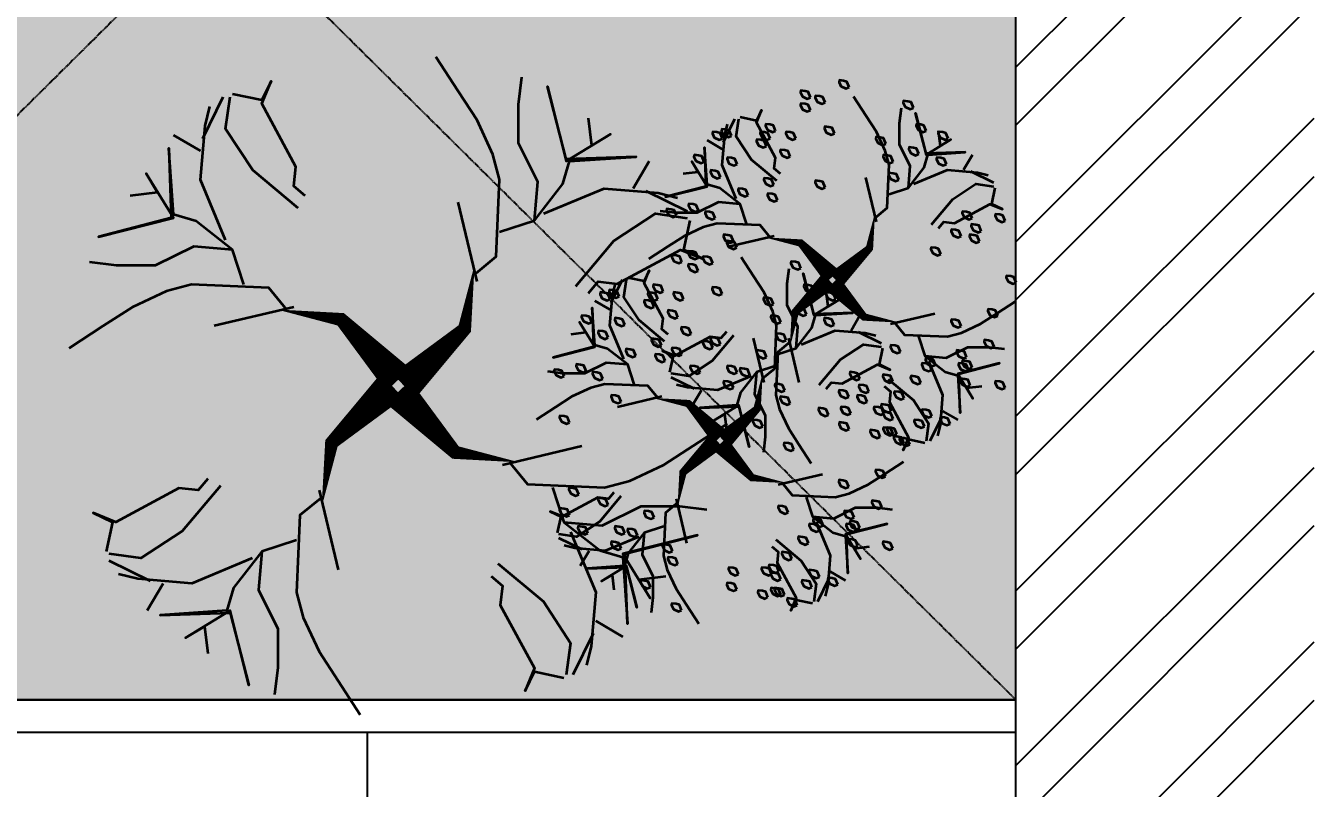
# Model space of a CAD drawing. Header units: millimetres. Extents: x -176651 to 424033, y -469666 to 486614.
# Drawn here: x 169744 to 170738, y 95462 to 96050 of the extents above; entities that cross this region are included whole.
import ezdxf
from ezdxf import colors
from ezdxf.entities.mleader import LeaderData, LeaderLine
from ezdxf.math import Vec2, Vec3

# ---------------------------------------------------------------- set-up
doc = ezdxf.new("R2010")
doc.units = ezdxf.units.MM
doc.linetypes.add('1625_East Villa$0$DASHED', pattern=[0.75, 0.5, -0.25])
for name, color, linetype in [('1625_East Villa$0$ad-Elevation 10', 8, 'Continuous'), ('1625_East Villa$0$ad-Furniture', 8, 'Continuous'), ('1625_East Villa$0$ad-Glass Sectionline', 8, 'Continuous'), ('1625_East Villa$0$ad-Toilet fixtures', 8, 'Continuous'), ('1625_East Villa$0$ad-Wall', 8, 'Continuous'), ('1625_East Villa$0$ad-Wall hatch', 8, 'Continuous'), ('Site Levels$0$ad-Lvl-Entance road', 4, 'Continuous')]:
    doc.layers.add(name, color=color, linetype=linetype)
doc.layers.add('1625_East Villa$0$ad-Landscape', color=8, linetype='Continuous', lineweight=35)
doc.styles.add('Site Levels$0$Standard', font='arial.ttf')

# ---------------------------------------------------------------- blocks, each defined once
blk = doc.blocks.new('1625_East Villa$0$A$C06C421F0')
at = {"layer": '1625_East Villa$0$ad-Landscape'}
for points in [[(359.912467965929, 366.4628321147247, 35.979779958375, 14.39191198335, 0), (421.2206557633035, 431.5432030852171, 14.39191198335, 0.7195955991675, 0), (487.3689636505005, 441.9379845600706, 0, 0, 0), (448.0026535911893, 441.9379845600706, 0, 0, 0), (472.5259287106601, 524.1923423154003, 0, 0, 0), (467.6858086208376, 541.3663290989134, 0, 0, 0), (379.5956229955773, 599.6674947607462, 0, 0, 0), (404.1188981150626, 579.3298788321335, 0, 0, 0), (359.912467965929, 575.7143026672638, 0, 0, 0), (404.1188981150626, 579.3298788321335, 0, 0, 0), (467.6858086208376, 541.3663290989134, 0, 0, 0), (433.4822933243559, 648.0258259688344, 0, 0, 0), (482.528843563312, 692.3166339909294, 0, 0, 0), (430.9008959429484, 648.0258259688344, 0, 0, 0), (418.63925838453, 692.3166339909294, 0, 0, 0), (426.060775853126, 713.1061969393268, 0, 0, 0), (413.7991382947075, 692.3166339909294, 0, 0, 0), (372.1741055269813, 716.2698260844263, 0, 0, 0), (413.7991382947075, 692.3166339909294, 0, 0, 0), (323.1275552880252, 719.885402249296, 0, 0, 0)], [(353.42244029016, 359.9126115010076, 35.979779958375, 14.39191198335, 0), (288.3420693170192, 421.2207992997064, 14.39191198335, 0.7195955991675, 0), (277.9472878434899, 487.3691071869034, 0, 0, 0), (277.9472878434899, 448.0027971275922, 0, 0, 0), (195.692930086836, 472.5260722457533, 0, 0, 0), (178.5189433033229, 467.6859521572551, 0, 0, 0), (120.2177776428143, 379.5957665306705, 0, 0, 0), (140.5553935701028, 404.1190416501413, 0, 0, 0), (144.1709697362967, 359.9126115010076, 0, 0, 0), (140.5553935701028, 404.1190416501413, 0, 0, 0), (178.5189433033229, 467.6859521572551, 0, 0, 0), (71.85944643605035, 433.4824368594491, 0, 0, 0), (27.56863841263112, 482.528987097081, 0, 0, 0), (71.85944643605035, 430.9010394780271, 0, 0, 0), (27.56863841263112, 418.6394019182844, 0, 0, 0), (6.779075462909532, 426.0609193882046, 0, 0, 0), (27.56863841263112, 413.7992818297862, 0, 0, 0), (3.615446319134207, 372.1742490607503, 0, 0, 0), (27.56863841263112, 413.7992818297862, 0, 0, 0), (-0.0001298470597248524, 323.1276988231184, 0, 0, 0)], [(366.4626885783218, 359.9728044376316, 35.979779958375, 14.39191198335, 0), (431.5430595514481, 298.6646166389473, 14.39191198335, 0.7195955991675, 0), (441.9378410249919, 232.5163087517503, 0, 0, 0), (441.9378410249919, 271.882618811047, 0, 0, 0), (524.1921987816313, 247.3593436929004, 0, 0, 0), (541.3661855651444, 252.1994637813987, 0, 0, 0), (599.6673512256675, 340.2896494079832, 0, 0, 0), (579.3297352983791, 315.7663742884979, 0, 0, 0), (575.7141591321706, 359.9728044376316, 0, 0, 0), (579.3297352983791, 315.7663742884979, 0, 0, 0), (541.3661855651444, 252.1994637813987, 0, 0, 0), (648.0256824324315, 286.4029790792047, 0, 0, 0), (692.3164904558507, 237.3564288415728, 0, 0, 0), (648.0256824324315, 288.9843764606121, 0, 0, 0), (692.3164904558507, 301.2460140203548, 0, 0, 0), (713.1060534055578, 293.8244965504346, 0, 0, 0), (692.3164904558507, 306.086134108853, 0, 0, 0), (716.2696825493331, 347.7111668778889, 0, 0, 0), (692.3164904558507, 306.086134108853, 0, 0, 0), (719.8852587155416, 396.7577171155353, 0, 0, 0)], [(359.9726609025529, 353.4225838239145, 35.979779958375, 14.39191198335, 0), (298.6644731051783, 288.3422128534366, 14.39191198335, 0.7195955991675, 0), (232.5161652179813, 277.9474313785686, 0, 0, 0), (271.8824752772925, 277.9474313785686, 0, 0, 0), (247.3592001578072, 195.6930736232389, 0, 0, 0), (252.1993202476297, 178.5190868397258, 0, 0, 0), (340.28950587289, 120.217921177893, 0, 0, 0), (315.7662307534192, 140.5555371065057, 0, 0, 0), (359.9726609025529, 144.1711132713899, 0, 0, 0), (315.7662307534192, 140.5555371065057, 0, 0, 0), (252.1993202476297, 178.5190868397258, 0, 0, 0), (286.4028355441114, 71.8595899698048, 0, 0, 0), (237.3562853051553, 27.56878194770979, 0, 0, 0), (288.9842329255334, 71.8595899698048, 0, 0, 0), (301.2458704839519, 27.56878194770979, 0, 0, 0), (293.8243530153559, 6.779218999326986, 0, 0, 0), (306.0859905737743, 27.56878194770979, 0, 0, 0), (347.711023341486, 3.615589854227437, 0, 0, 0), (306.0859905737743, 27.56878194770979, 0, 0, 0), (396.7575735804421, 1.368934317724779e-05, 0, 0, 0)]]:
    blk.add_lwpolyline(points, format="xyseb", dxfattribs=at)
for points in [[(277.9472878434899, 479.9475897169832), (253.994095749993, 499.6307447466461), (250.3785195837991, 582.880810282084), (257.609671913553, 609.9854827829768), (274.7836586997146, 646.770395460866), (295.121274627003, 678.3925133785742), (319.0744667204854, 715.177426056478)], [(212.8669168729975, 538.6743801329503), (182.1345194695314, 578.0406901935712), (174.9033671397628, 602.5639653117323), (103.0437908593012, 607.4040854015548), (178.5189433033229, 604.8226880201473), (198.8565592332598, 683.2326334670724), (178.5189433033229, 602.5639653117323), (130.6125591163436, 631.9273605210401), (150.9501750462805, 619.6657229612974), (154.5657512098405, 649.029118169281)], [(250.3785195837991, 526.4127425732077), (212.8669168729975, 538.6743801329503), (209.2513407067891, 580.2994129019862), (230.0409036565106, 622.2471203427194), (230.0409036565106, 663.8721531104311), (226.4253274903022, 693.2355483184147)], [(460.2642911522416, 565.3195211924103), (472.5259287106601, 575.7143026672638), (470.2672060022596, 596.5038656169709), (507.0521186827973, 664.7478657325628), (497.0492038301454, 689.1530048458444), (507.0521186827973, 668.363441897447), (538.6742365978571, 675.1426472060921)], [(467.6858086208376, 551.7611105737669), (516.7323588597937, 592.8882894521012), (546.0957540691015, 637.6310444939809), (541.2556339792791, 671.9790180623313)], [(570.6190291885723, 627.2362630191274), (548.677151450509, 671.9790180623313)], [(546.0957540691015, 517.4131370054165), (573.2004265699943, 582.4935079772331), (568.3603064801719, 640.7946736390659), (563.1975117173424, 661.5842365874632)], [(573.2004265699943, 613.677852400484), (602.5638217766536, 630.8518391853213)], [(538.6742365978571, 507.0183555318872), (578.0405466571683, 537.7507529340292), (602.5638217766536, 544.9819052651073), (607.4039418664761, 616.8414815455835), (604.8225444850541, 541.3663290989134), (683.232489933318, 521.028713171625), (602.5638217766536, 541.3663290989134), (631.9272169859469, 589.2727132872169), (619.6655794248945, 568.9350973586043), (649.0289746341878, 565.3195211924103)], [(106.2074200030765, 573.2005701037488), (89.03343321956345, 602.5639653117323)], [(92.64900938312348, 570.6191727223413), (47.90625434255344, 548.677294984278)], [(202.4721353968198, 546.0958976041802), (137.3917644263274, 573.2005701037488), (79.09059876580432, 568.3604500139263), (58.30103581609728, 563.1976552524211)], [(274.7836586997146, 472.5260722457533), (295.121274627003, 558.3575351639229)], [(168.1241618297936, 467.6859521572551), (126.9969829527836, 516.732502394887), (82.25422790957964, 546.0958976041802), (47.90625434255344, 541.2557775143578)], [(154.5657512098405, 460.2644346860106), (144.1709697362967, 472.5260722457533), (123.3814067865897, 470.2673495373383), (55.13740667232196, 507.0522622165518), (30.73226755640644, 497.0493473652241), (51.52183050611347, 507.0522622165518), (44.74262519614422, 538.6743801329503)], [(526.4125990394386, 469.5067528184518), (538.6742365978571, 507.0183555318872), (580.2992693655833, 510.6339316967715), (622.246976806302, 489.8443687470499), (663.8720095740282, 489.8443687470499), (693.2354047833214, 493.4599449119341)], [(479.9474461819045, 441.9379845600706), (499.6306012115529, 465.8911766535675), (582.8806667469908, 469.5067528184518), (609.9853392478835, 462.2756004886833), (646.7702519257873, 445.1016137051702), (678.3923698434955, 424.7639977765575), (715.1772825213848, 400.8108056830752)], [(472.5259287106601, 445.1016137051702), (558.35739162752, 424.7639977765575)], [(239.9376826865773, 277.9474313785686), (220.2545276569144, 253.9942392850862), (137.0044621214765, 250.378663120202), (109.8997896205838, 257.6098154499559), (73.11487694269454, 274.783802233469), (41.4927590249863, 295.1214181620817), (4.707846347082523, 319.0746102555786)], [(247.3592001578072, 274.783802233469), (161.5277372409619, 295.1214181620817)], [(193.4725298290286, 250.378663120202), (181.2108922706102, 212.867060406752), (139.5858595028985, 209.2514842418823), (97.63815206216532, 230.0410471915893), (56.01311929445365, 230.0410471915893), (26.64972408514586, 226.4254710267196)], [(551.7609670386882, 252.1994637813987), (592.8881459156837, 203.1529135437668), (637.6309009588877, 173.789518334459), (671.9788745259139, 178.6296384242814)], [(565.3193776586413, 259.6209812526431), (575.7141591321706, 247.3593436929004), (596.5037220818922, 249.6180664013009), (664.7477221961599, 212.8331537220874), (689.1528613120754, 222.8360685734151), (668.3632983623538, 212.8331537220874), (675.1425036723376, 181.2110358057034)], [(441.9378410249919, 239.937826221656), (465.8910331184743, 220.2546711920077), (469.5066092846828, 137.0046056565698), (462.2754569549143, 109.899933155677), (445.1014701687673, 73.11502047777321), (424.7638542414788, 41.49290256006498), (400.8106621479819, 4.707989882175752)], [(445.1014701687673, 247.3593436929004), (424.7638542414788, 161.5278807747309)], [(181.2108922706102, 212.867060406752), (141.844582211299, 182.13466300461), (117.3213070918282, 174.9035106735319), (112.4811870020058, 103.0439343930702), (115.0625843834132, 178.5190868397258), (36.65263893516385, 198.8567027670288), (117.3213070918282, 178.5190868397258), (87.95791188252042, 130.6127026514368), (100.2195494435873, 150.9503185800349), (70.85615423427953, 154.5658947462434)], [(173.7893747993803, 202.4722789332227), (146.6847022984875, 137.3919079614061), (151.52482238831, 79.09074229957332), (156.6876171511394, 58.30117935117596)], [(469.5066092846828, 193.4726733654461), (507.0182119954843, 181.2110358057034), (510.6337881616782, 139.586003036653), (489.8442252119712, 97.63829559593432), (489.8442252119712, 56.0132628282081), (493.4598013781651, 26.64986762023909)], [(507.0182119954843, 181.2110358057034), (537.7506093989505, 141.844725745068), (544.9817617287044, 117.3214506269069), (616.8413380091806, 112.4813305370844), (541.3661855651444, 115.0627279185064), (521.0285696352221, 36.65278247156675), (541.3661855651444, 117.3214506269069), (589.2725697521237, 87.95805541761365), (568.9349538222014, 100.2196929773563), (565.3193776586413, 70.85629776937276)], [(252.1993202476297, 168.1243053648723), (203.1527700086735, 126.9971264865526), (173.7893747993803, 82.25437144467287), (178.6294948892028, 47.90639787632244)], [(517.412993471662, 173.789518334459), (582.4933644421544, 146.6848458348904), (640.794530102663, 151.5249659247129), (661.5840930523846, 156.6877606862181)], [(627.2361194853584, 149.2662432162979), (671.9788745259139, 171.2081209543758)], [(259.6208377162257, 154.5658947462434), (247.3592001578072, 144.1711132713899), (249.6179228662222, 123.3815503216683), (212.8330101856845, 55.13755020607641), (222.8359250383364, 30.73241109280934), (212.8330101856845, 51.5219740412067), (181.2108922706102, 44.74276873254712)], [(613.6777088654053, 146.6848458348904), (630.8516956489184, 117.3214506269069)], [(146.6847022984875, 106.2075635381552), (117.3213070918282, 89.0335767533179)], [(149.266099679895, 92.64915291952639), (171.2079774179583, 47.90639787632244)]]:
    blk.add_lwpolyline(points, dxfattribs=at)
blk = doc.blocks.new('1625_East Villa$0$A$C1DD67A25')
at = {"layer": '1625_East Villa$0$ad-Landscape'}
for points in [[(362.2463124555943, 368.8392107330219, 36.21308858738671, 14.48523543495469, 0), (423.9520493567252, 434.3415912931887, 14.48523543495469, 0.7242617717477342, 0), (490.5292918033228, 444.8037770765441, 0, 0, 0), (450.9077133722603, 444.8037770765441, 0, 0, 0), (475.5900081306027, 527.5915080610357, 0, 0, 0), (470.7185025877989, 544.8768584866702, 0, 0, 0), (382.0571016711328, 603.5560744045579, 0, 0, 0), (406.7393964321091, 583.0865804803252, 0, 0, 0), (362.2463124555943, 579.4475593379539, 0, 0, 0), (406.7393964321091, 583.0865804803252, 0, 0, 0), (470.7185025877989, 544.8768584866702, 0, 0, 0), (436.2931967359036, 652.2279821815537, 0, 0, 0), (485.6577862578706, 696.8059911737146, 0, 0, 0), (433.6950604449958, 652.2279821815537, 0, 0, 0), (421.3539130658173, 696.8059911737146, 0, 0, 0), (428.8235549021774, 717.7303627404108, 0, 0, 0), (416.4824075203651, 696.8059911737146, 0, 0, 0), (374.5874598347727, 720.9145062403186, 0, 0, 0), (416.4824075203651, 696.8059911737146, 0, 0, 0), (325.2228703154396, 724.5535273827045, 0, 0, 0)], [(355.714200599512, 362.2465156251783, 36.21308858738671, 14.48523543495469, 0), (290.2118200419791, 423.9522525263237, 14.48523543495469, 0.7242617717477342, 0), (279.7496342559898, 490.5294949715972, 0, 0, 0), (279.7496342559898, 450.9079165405201, 0, 0, 0), (196.9619032714982, 475.5902113015109, 0, 0, 0), (179.6765528471878, 470.7187057560586, 0, 0, 0), (120.9973369306099, 382.0573048407168, 0, 0, 0), (141.4668308535329, 406.739599601693, 0, 0, 0), (145.1058519959042, 362.2465156251783, 0, 0, 0), (141.4668308535329, 406.739599601693, 0, 0, 0), (179.6765528471878, 470.7187057560586, 0, 0, 0), (72.3254291536141, 436.2933999068118, 0, 0, 0), (27.74742016014352, 485.6579894274546, 0, 0, 0), (72.3254291536141, 433.695263615904, 0, 0, 0), (27.74742016014352, 421.3541162354159, 0, 0, 0), (6.823048593432759, 428.8237580704517, 0, 0, 0), (27.74742016014352, 416.4826106912878, 0, 0, 0), (3.638905094849179, 374.5876630056664, 0, 0, 0), (27.74742016014352, 416.4826106912878, 0, 0, 0), (-0.0001160475221695378, 325.2230734850236, 0, 0, 0)], [(368.8390075634379, 362.3070988782638, 36.21308858738671, 14.48523543495469, 0), (434.3413881236047, 300.6013619771184, 14.48523543495469, 0.7242617717477342, 0), (444.8035739069601, 234.0241195318449, 0, 0, 0), (444.8035739069601, 273.6456979629074, 0, 0, 0), (527.5913048914372, 248.9634032032409, 0, 0, 0), (544.8766553184105, 253.8349087473835, 0, 0, 0), (603.5558712349593, 342.4963096627253, 0, 0, 0), (583.086377309417, 317.8140149030587, 0, 0, 0), (579.4473561696796, 362.3070988782638, 0, 0, 0), (583.086377309417, 317.8140149030587, 0, 0, 0), (544.8766553184105, 253.8349087473835, 0, 0, 0), (652.2277790119697, 288.2602145979545, 0, 0, 0), (696.8057880028064, 238.8956250772972, 0, 0, 0), (652.2277790119697, 290.8583508875381, 0, 0, 0), (696.8057880028064, 303.1994982680262, 0, 0, 0), (717.7301595721365, 295.7298564329903, 0, 0, 0), (696.8057880028064, 308.0710038134785, 0, 0, 0), (720.9143030707346, 349.9659514977611, 0, 0, 0), (696.8057880028064, 308.0710038134785, 0, 0, 0), (724.5533242131205, 399.3305410184039, 0, 0, 0)], [(362.3068957099895, 355.7144037704202, 36.21308858738671, 14.48523543495469, 0), (300.601158808844, 290.2120232102534, 14.48523543495469, 0.7242617717477342, 0), (234.0239163622609, 279.749837426898, 0, 0, 0), (273.6454947933235, 279.749837426898, 0, 0, 0), (248.9632000323472, 196.9621064424064, 0, 0, 0), (253.8347055777995, 179.6767560167718, 0, 0, 0), (342.4961064944655, 120.9975400988842, 0, 0, 0), (317.8138117334747, 141.4670340231169, 0, 0, 0), (362.3068957099895, 145.1060551654882, 0, 0, 0), (317.8138117334747, 141.4670340231169, 0, 0, 0), (253.8347055777995, 179.6767560167718, 0, 0, 0), (288.2600114270317, 72.3256323218884, 0, 0, 0), (238.8954219077132, 27.7476233297275, 0, 0, 0), (290.8581477179396, 72.3256323218884, 0, 0, 0), (303.1992950997519, 27.7476233297275, 0, 0, 0), (295.7296532633918, 6.823251763031294, 0, 0, 0), (308.0708006425702, 27.7476233297275, 0, 0, 0), (349.9657483281771, 3.639108263108938, 0, 0, 0), (308.0708006425702, 27.7476233297275, 0, 0, 0), (399.3303378501441, 8.712073758943006e-05, 0, 0, 0)]]:
    blk.add_lwpolyline(points, format="xyseb", dxfattribs=at)
for points in [[(329.8371572393662, 738.3544585329291), (334.2272497472586, 748.9119768646851), (340.5224767385225, 750.6522271385838), (348.7228382157919, 751.5803606190384), (349.3854936895223, 747.9838433842015), (345.5752247201599, 740.0947088081521), (336.1323842306301, 735.686074779871)], [(404.965721482251, 718.2835720356161), (409.3558139901579, 728.8410903673575), (415.6510409840703, 730.5813406412562), (423.8514024613396, 731.5094741204011), (424.51405793507, 727.9129568868884), (420.7037889656931, 720.0238223095148), (411.2609484761633, 715.6151882812337)], [(204.5952728534903, 698.2126855382885), (208.9853653613827, 708.7702038687203), (215.2805923552805, 710.5104541439432), (223.4809538325499, 711.4385876230881), (224.1436093062948, 707.8420703895754), (220.3333403369325, 699.9529358121872), (210.8904998473881, 695.5443017839207)], [(376.3058722780988, 708.1901204440874), (380.6959647860058, 718.7476387758434), (386.9911917799036, 720.4878890497421), (395.1915532571729, 721.416022528887), (395.8542087309033, 717.8195052953743), (392.0439397588925, 709.9303707179861), (382.6010992720112, 705.5217366897195)], [(404.965721482251, 693.2239680840648), (409.3558139901579, 703.7814864158208), (415.6510409840703, 705.5217366897195), (423.8514024613396, 706.4498701701887), (424.51405793507, 702.853352936676), (420.7037889656931, 694.9642183592878), (411.2609484761633, 690.5555843310212)], [(179.4971968157188, 653.0821950894388), (183.8872893236112, 663.6397134198705), (190.182516317509, 665.3799636950935), (198.3828777947783, 666.3080971742384), (199.0455332685233, 662.7115799407256), (195.2352642991609, 654.8224453633375), (185.7924238096166, 650.4138113350709)], [(358.414174508318, 648.0934776365393), (362.8042670162104, 658.6509959669711), (369.0994940101082, 660.3912462408698), (377.2998554873775, 661.3193797213389), (377.9625109611225, 657.7228624878262), (374.1522419917601, 649.833727910438), (364.7094015022158, 645.4250938821715)], [(472.9707393923745, 653.0821950894388), (477.3608319002815, 663.6397134198705), (483.6560588941938, 665.3799636950935), (491.8564203714632, 666.3080971742384), (492.5190758451936, 662.7115799407256), (488.7088068758167, 654.8224453633375), (479.2659663862869, 650.4138113350709)], [(558.7846231370786, 643.1047601823157), (563.1747156449856, 653.6622785140717), (569.4699426388979, 655.4025287879704), (577.6703041161672, 656.3306622684395), (578.3329595898977, 652.7341450336025), (574.5226906205207, 644.8450104575386), (565.079850130991, 640.4363764292721)], [(136.5902549433667, 638.1160427294162), (140.9803474512591, 648.6735610611722), (147.275574445157, 650.4138113350709), (155.4759359224263, 651.3419448142158), (156.1385913961713, 647.7454275807031), (152.3283224268089, 639.8562930033149), (142.8854819372646, 635.4476589750484)], [(258.2703661602136, 628.022591137902), (262.6604586707399, 638.580109469658), (268.9556856620038, 640.3203597435568), (277.1560471392731, 641.2484932240259), (277.8187026130181, 637.6519759891889), (274.0084336436557, 629.762841413125), (264.5655931541114, 625.3542073835342)], [(433.6255706864176, 638.1160427294162), (438.01566319431, 648.6735610611722), (444.3108901882224, 650.4138113350709), (452.5112516654917, 651.3419448142158), (453.1739071392367, 647.7454275807031), (449.3636381698598, 639.8562930033149), (439.9207976803154, 635.4476589750484)], [(483.6560588941938, 638.1160427294162), (488.0461514020863, 648.6735610611722), (494.3413783933502, 650.4138113350709), (502.5417398732534, 651.3419448142158), (503.2043953443499, 647.7454275807031), (499.3941263749875, 639.8562930033149), (489.9512858854578, 635.4476589750484)], [(490.86243716217, 623.0338736850026), (495.2525296700624, 633.5913920167586), (501.5477566639747, 635.3316422906573), (509.748118141244, 636.2597757698022), (510.4107736123406, 632.6632585362895), (506.6005046429782, 624.7741239589013), (497.1576641534339, 620.3654899306348)], [(576.676320906874, 638.1160427294162), (581.0664134147664, 648.6735610611722), (587.3616404086788, 650.4138113350709), (595.5620018859481, 651.3419448142158), (596.2246573596931, 647.7454275807031), (592.4143883903162, 639.8562930033149), (582.9715479007718, 635.4476589750484)], [(193.8271214191191, 607.951704640589), (198.2172139270115, 618.5092229710208), (204.5124409182754, 620.2494732462292), (212.7128023981786, 621.1776067253886), (213.3754578692751, 617.5810894918759), (209.5651888999128, 609.6919549144877), (200.122348410383, 605.2833208862212)], [(243.9404415594472, 592.9855522805665), (248.3305340673396, 603.5430706123225), (254.625761061252, 605.2833208862212), (262.8261225385213, 606.2114543666903), (263.4887780096178, 602.6149371318534), (259.6785090402554, 594.7258025557894), (250.2356685507111, 590.3171685261987)], [(444.3108901882224, 602.9629871876896), (448.7009826961294, 613.5205055181214), (454.9962096900272, 615.2607557933443), (463.1965711672965, 616.1888892724892), (463.859226638393, 612.5923720389619), (460.0489576690161, 604.7032374615883), (450.6061171821348, 600.2946034333218)], [(612.4597164464503, 592.9855522805665), (616.8498089543573, 603.5430706123225), (623.1450359456212, 605.2833208862212), (631.3453974228905, 606.2114543666903), (632.0080528966209, 602.6149371318534), (628.197783927244, 594.7258025557894), (618.7549434377142, 590.3171685261987)], [(140.1520281097473, 587.996834827667), (144.5421206176543, 598.554353159423), (150.8373476115521, 600.2946034333218), (159.0377090888214, 601.2227369124666), (159.7003645625518, 597.6262196789539), (155.8900955931895, 589.7370851015658), (146.4472551036597, 585.3284510732992)], [(548.0993036352884, 587.996834827667), (552.4893961458147, 598.554353159423), (558.7846231370786, 600.2946034333218), (566.9849846143479, 601.2227369124666), (567.6476400880929, 597.6262196789539), (563.8373711187305, 589.7370851015658), (554.3945306291862, 585.3284510732992)], [(233.172290125076, 557.8324967388253), (237.5623826329684, 568.3900150692571), (243.8576096242323, 570.13026534448), (252.0579711015016, 571.0583988236394), (252.7206265752466, 567.4618815901122), (248.9103576058842, 559.572747012724), (239.4675171163399, 555.164112984472)], [(376.3058722780988, 542.8663443788173), (380.6959647860058, 553.4238627105733), (386.9911917799036, 555.164112984472), (395.1915532571729, 556.0922464636169), (395.8542087309033, 552.4957292300896), (392.0439397588925, 544.6065946540402), (382.6010992720112, 540.1979606244495)], [(476.5325125587697, 547.8550618317167), (480.9226050666621, 558.4125801634582), (487.2178320605744, 560.1528304373569), (495.4181935378438, 561.0809639178406), (496.0808490115887, 557.4844466843133), (492.2705800422118, 549.5953121069251), (482.8277395526675, 545.1866780786731)], [(580.3209260084695, 562.9372308761303), (584.7110185163765, 573.4947492078863), (591.0062455102743, 575.234999481785), (599.2066069875436, 576.1631329622542), (599.8692624586402, 572.5666157287269), (596.0589934892632, 564.6774811513533), (586.6161529997335, 560.2688471230867)], [(469.3261342907936, 517.8067404285903), (473.716226798686, 528.364258759022), (480.0114537925838, 530.1045090329208), (488.2118152698531, 531.0326425134044), (488.8744707435981, 527.4361252798772), (485.0642017742357, 519.546990702489), (475.6213612846914, 515.138356674237)], [(526.6458326990978, 527.7841753343891), (531.0359252096532, 538.3416936661451), (537.3311522009171, 540.0819439400439), (545.5315136781865, 541.0100774192033), (546.1941691519169, 537.413560185676), (542.38390018254, 529.5244256082879), (532.9410596930102, 525.1157915800359)], [(623.2278678808216, 497.735853929953), (627.6179603887285, 508.293372261709), (633.9131873826263, 510.0336225356077), (642.1135488598957, 510.9617560160768), (642.7762043309922, 507.3652387812399), (638.9659353616153, 499.4761042051759), (629.5230948747339, 495.0674701755997)], [(25.67829516089114, 477.66496743264), (30.06838766878354, 488.2224857630717), (36.36361466268136, 489.9627360382947), (44.56397613995068, 490.8908695174396), (45.22663161369564, 487.2943522839269), (41.41636264433328, 479.4052177065387), (31.97352215478895, 474.9965836782721)], [(90.03870796940464, 482.7697015712693), (94.4288004773116, 493.327219901701), (100.724027471224, 495.0674701755997), (108.9243889484933, 495.9956036560543), (109.5870444222237, 492.3990864225416), (105.7767754528468, 484.509951845168), (96.333934963317, 480.1013178168869)], [(591.0062455102743, 482.7697015712693), (595.3963380181667, 493.327219901701), (601.6915650094306, 495.0674701755997), (609.8919264867, 495.9956036560543), (610.5545819604449, 492.3990864225416), (606.7443129910826, 484.509951845168), (597.3014725015382, 480.1013178168869)], [(666.1348097531736, 487.7584190241541), (670.5249022610806, 498.3159373545859), (676.8201292549784, 500.0561876298088), (685.0204907322477, 500.9843211089683), (685.6831462059781, 497.387803875441), (681.8728772366158, 489.4986692980528), (672.430036747086, 485.0900352698009)], [(72.14701019962376, 457.710097619718), (76.53710270753072, 468.267615951474), (82.83232970142853, 470.0078662253727), (91.03269117869786, 470.9359997045322), (91.69534665242827, 467.3394824710049), (87.8850776830659, 459.4503478936167), (78.44223719353613, 455.0417138653647)], [(111.5750108407956, 447.6166460282038), (115.9651033487025, 458.1741643599598), (122.2603303426004, 459.9144146338585), (130.4606918198697, 460.8425481130034), (131.1233472909662, 457.2460308794907), (127.3130783215893, 449.3568963034268), (117.8702378320595, 444.948262273836)], [(75.79161530121928, 437.639211122405), (80.18170780911169, 448.1967294528367), (86.47693480302405, 449.9369797280597), (94.67729628029338, 450.8651132072046), (95.33995175403834, 447.2685959736918), (91.52968278466142, 439.3794613963037), (82.0868422951171, 434.9708273680371)], [(555.222849970698, 437.639211122405), (559.612942478605, 448.1967294528367), (565.9081694725028, 449.9369797280597), (574.1085309497721, 450.8651132072046), (574.7711864235025, 447.2685959736918), (570.9609174541401, 439.3794613963037), (561.5180769646104, 434.9708273680371)], [(150.920179546767, 412.5796071708683), (155.3102720546594, 423.1371255026243), (161.6054990459234, 424.877375776523), (169.8058605231927, 425.8055092556679), (170.4685159969231, 422.2089920221551), (166.6582470275607, 414.3198574460912), (157.2154065380309, 409.9112234165004)], [(655.4494902513688, 397.4974381264547), (659.8395827592612, 408.0549564582107), (666.1348097531736, 409.7952067321094), (674.3351712304429, 410.7233402112543), (674.9978267041879, 407.1268229777415), (671.187557734811, 399.2376884003534), (661.7447172452667, 394.8290543720868)], [(4.224824224700569, 357.4716818162196), (8.614916732607526, 368.0292001466514), (14.91014372651989, 369.7694504218744), (23.11050520378922, 370.6975839010192), (23.77316067488573, 367.1010666675065), (19.96289170550881, 359.2119320901184), (10.52005121861293, 354.8032980618518)], [(40.00821976429143, 292.2703048700423), (44.39831227218383, 302.8278232004741), (50.69353926344775, 304.568073475697), (58.89390074071707, 305.4962069548565), (59.55655621444748, 301.8996897213292), (55.74628724508511, 294.010555143941), (46.30344675555534, 289.601921115689)], [(111.5750108407956, 272.199418371405), (115.9651033487025, 282.756936703161), (122.2603303426004, 284.4971869770598), (130.4606918198697, 285.4253204575289), (131.1233472909662, 281.8288032240162), (127.3130783215893, 273.939668646628), (117.8702378320595, 269.5310346183614)], [(637.5577924815734, 257.2332660127213), (641.9478849921288, 267.7907843431531), (648.2431119833927, 269.5310346183614), (656.4434734606621, 270.4591680975063), (657.1061289343925, 266.8626508639936), (653.2958599650156, 258.97351628662), (643.8530194754858, 254.5648822583389)], [(47.1317660970526, 232.17366206117), (51.52185860495956, 242.731180392926), (57.81708559887193, 244.4714306668247), (66.01744707614125, 245.3995641459842), (66.68010254987166, 241.8030469124569), (62.86983358049474, 233.9139123350687), (53.42699309096497, 229.5052783068168)], [(229.6105169560469, 222.0802104696559), (234.0006094639393, 232.6377288014119), (240.2958364578517, 234.3779790753106), (248.496197935121, 235.3061125557797), (249.158853408866, 231.7095953209428), (245.3485844394891, 223.8204607448788), (235.9057439499447, 219.4118267166123)], [(580.3209260084695, 237.162379514084), (584.7110185163765, 247.7198978458255), (591.0062455102743, 249.4601481197242), (599.2066069875436, 250.3882816001933), (599.8692624586402, 246.7917643666806), (596.0589934892632, 238.9026297892924), (586.6161529997335, 234.4939957610259)], [(655.4494902513688, 217.0914930167564), (659.8395827592612, 227.6490113485124), (666.1348097531736, 229.3892616224111), (674.3351712304429, 230.317395101556), (674.9978267041879, 226.7208778680433), (671.187557734811, 218.8317432906551), (661.7447172452667, 214.4231092623886)], [(90.03870796940464, 192.031889066544), (94.4288004773116, 202.5894073969757), (100.724027471224, 204.3296576708744), (108.9243889484933, 205.2577911513436), (109.5870444222237, 201.6612739178308), (105.7767754528468, 193.7721393404427), (96.333934963317, 189.3635053121761)], [(100.8068594037759, 212.102775563857), (105.1969519143313, 222.6602938942888), (111.4921789055952, 224.4005441695117), (119.6925403828645, 225.3286776486566), (120.3551958565949, 221.7321604151439), (116.544926887218, 213.8430258377557), (107.1020863976883, 209.4343918094892)], [(161.6054990459234, 197.0206065194434), (165.9955915538158, 207.5781248498752), (172.2908185477281, 209.3183751250981), (180.4911800249974, 210.246508604243), (181.1538354987424, 206.6499913707303), (177.3435665293655, 198.7608567933421), (167.9007260398212, 194.3522227650756)], [(490.86243716217, 212.102775563857), (495.2525296700624, 222.6602938942888), (501.5477566639747, 224.4005441695117), (509.748118141244, 225.3286776486566), (510.4107736123406, 221.7321604151439), (506.6005046429782, 213.8430258377557), (497.1576641534339, 209.4343918094892)], [(97.2450862373953, 187.0431716123203), (101.6351787453023, 197.6006899440763), (107.9304057392001, 199.340940217975), (116.1307672164694, 200.2690736984441), (116.7934226901998, 196.6725564636072), (112.9831537208374, 188.7834218875432), (103.5403132313077, 184.3747878592767)], [(168.8118773138995, 187.0431716123203), (173.2019698244549, 197.6006899440763), (179.4971968157188, 199.340940217975), (187.6975582929881, 200.2690736984441), (188.3602137667185, 196.6725564636072), (184.5499447973416, 188.7834218875432), (175.1071043078118, 184.3747878592767)], [(523.0012276001507, 177.0657367065214), (527.3913201080431, 187.6232550369532), (533.6865470993071, 189.3635053121761), (541.8869085765764, 190.291638791321), (542.5495640503214, 186.6951215578083), (538.739295080959, 178.8059869804201), (529.2964545914147, 174.3973529521536)], [(548.0993036352884, 182.0544541594209), (552.4893961458147, 192.6119724911769), (558.7846231370786, 194.3522227650756), (566.9849846143479, 195.2803562442205), (567.6476400880929, 191.6838390107077), (563.8373711187305, 183.7947044333196), (554.3945306291862, 179.386070405053)], [(619.666094714441, 182.0544541594209), (624.0561872223334, 192.6119724911769), (630.3514142135973, 194.3522227650756), (638.5517756935005, 195.2803562442205), (639.214431164597, 191.6838390107077), (635.4041621952347, 183.7947044333196), (625.9613217057049, 179.386070405053)], [(25.67829516089114, 152.0061327549847), (30.06838766878354, 162.5636510867407), (36.36361466268136, 164.3039013606394), (44.56397613995068, 165.2320348411085), (45.22663161369564, 161.6355176062716), (41.41636264433328, 153.7463830302077), (31.97352215478895, 149.3377490019411)], [(93.68331307101471, 156.9948502092084), (98.07340557890711, 167.5523685396402), (104.3686325728049, 169.2926188135389), (112.5689940500743, 170.220752294008), (113.2316495238192, 166.6242350604953), (109.4213805544568, 158.7351004831071), (99.97854006491252, 154.3264664548406)], [(190.26534825009, 161.9835676621078), (194.6554407606163, 172.5410859925396), (200.9506677518802, 174.2813362677625), (209.1510292291496, 175.2094697469074), (209.8136847028945, 171.6129525133947), (206.0034157335322, 163.7238179360065), (196.5605752439878, 159.31518390774)], [(455.0790416225936, 146.9013986176942), (459.4691341305006, 157.458916948126), (465.7643611243984, 159.1991672233344), (473.9647226016677, 160.1273007024938), (474.6273780753982, 156.5307834689811), (470.8171091060358, 148.6416488915929), (461.374268616506, 144.2330148633264)], [(555.222849970698, 152.0061327549847), (559.612942478605, 162.5636510867407), (565.9081694725028, 164.3039013606394), (574.1085309497721, 165.2320348411085), (574.7711864235025, 161.6355176062716), (570.9609174541401, 153.7463830302077), (561.5180769646104, 149.3377490019411)], [(222.4869706232712, 131.9352462576717), (226.8770631311781, 142.4927645894277), (233.172290125076, 144.2330148633264), (241.3726516023453, 145.1611483424713), (242.0353070734418, 141.5646311089586), (238.2250381040649, 133.6754965315704), (228.7821976145351, 129.2668625033039)], [(444.3108901882224, 121.8417946661575), (448.7009826961294, 132.3993129979135), (454.9962096900272, 134.1395632718122), (463.1965711672965, 135.0676967509571), (463.859226638393, 131.4711795174298), (460.0489576690161, 123.5820449400562), (450.6061171821348, 119.1734109117897)], [(168.8118773138995, 96.78219071593048), (173.2019698244549, 107.3397090463623), (179.4971968157188, 109.079959320261), (187.6975582929881, 110.0080928007446), (188.3602137667185, 106.4115755672174), (184.5499447973416, 98.52244098982919), (175.1071043078118, 94.11380696157721)], [(243.9404415594472, 91.79347326172137), (248.3305340673396, 102.3509915934774), (254.625761061252, 104.0912418673761), (262.8261225385213, 105.0193753478306), (263.4887780096178, 101.4228581143179), (259.6785090402554, 93.53372353694431), (250.2356685507111, 89.12508950866322)], [(247.5022147258424, 106.875642306135), (251.8923072337348, 117.433160637891), (258.1875342276326, 119.1734109117897), (266.3878957049019, 120.1015443922588), (267.0505511786469, 116.5050271587461), (263.2402822092845, 108.6158925813579), (253.7974417197402, 104.2072585530914)], [(261.8321393292426, 101.8869248532355), (266.222231837135, 112.4444431849915), (272.517458828399, 114.1846934588903), (280.7178203083022, 115.1128269393594), (281.3804757793987, 111.5163097045224), (277.5702068100363, 103.6271751284585), (268.1273663205066, 99.21854109886772)], [(326.2753840703372, 101.8869248532355), (330.6654765808635, 112.4444431849915), (336.9607035721274, 114.1846934588903), (345.1610650493967, 115.1128269393594), (345.8237205231417, 111.5163097045224), (342.0134515537793, 103.6271751284585), (332.570611064235, 99.21854109886772)], [(133.0284817769716, 81.8160383559225), (137.418574284864, 92.37355668635428), (143.7138012787764, 94.11380696157721), (151.9141627560457, 95.0419404407221), (152.5768182271422, 91.44542320719484), (148.7665492577798, 83.55628862982121), (139.3237087682355, 79.14765460155468)], [(183.1418019172997, 76.82732090302306), (187.5318944252067, 87.38483923345484), (193.8271214191191, 89.12508950866322), (202.0274828963884, 90.05322298782266), (202.6901383701188, 86.45670575430995), (198.8798694007419, 78.56757117692177), (189.4370289112121, 74.15893714865524)], [(329.8371572393662, 71.72258676440833), (334.2272497472586, 82.28010509614978), (340.5224767385225, 84.02035537004849), (348.7228382157919, 84.94848884919338), (349.3854936895223, 81.35197161568067), (345.5752247201599, 73.46283703830704), (336.1323842306301, 69.05420301002596)], [(497.9859834949457, 76.82732090302306), (502.3760760028526, 87.38483923345484), (508.6713029967505, 89.12508950866322), (516.8716644740198, 90.05322298782266), (517.5343199477502, 86.45670575430995), (513.7240509783878, 78.56757117692177), (504.2812104888581, 74.15893714865524)], [(211.7188191888999, 41.6742653599722), (216.1089116968069, 52.23178369171364), (222.4041386880708, 53.97203396561235), (230.6045001653401, 54.90016744608147), (231.2671556390706, 51.30365021124453), (227.4568866696936, 43.41451563518058), (218.0140461801639, 39.00588160558982)], [(236.816895224023, 61.74515185860946), (241.20698773193, 72.30267018904124), (247.5022147258424, 74.04292046424962), (255.7025762031117, 74.97105394339451), (256.3652316768421, 71.3745367098818), (252.5549627074652, 63.48540213250817), (243.1121222179354, 59.07676810422709)], [(243.9404415594472, 61.74515185860946), (248.3305340673396, 72.30267018904124), (254.625761061252, 74.04292046424962), (262.8261225385213, 74.97105394339451), (263.4887780096178, 71.3745367098818), (259.6785090402554, 63.48540213250817), (250.2356685507111, 59.07676810422709)], [(268.9556856620038, 56.7564344043858), (273.3457781699108, 67.31395273612725), (279.6410051638231, 69.05420301002596), (287.8413666410925, 69.98233649050962), (288.5040221148229, 66.38581925567269), (284.693753145446, 58.49668467959418), (275.2509126559162, 54.0880506513422)], [(437.1873438528128, 31.69683045417332), (441.5774363633391, 42.2543487846051), (447.872663354603, 43.99459905981348), (456.0730248318723, 44.92273253895837), (456.7356803056173, 41.32621530544566), (452.9254113362549, 33.43708072807203), (443.4825708467106, 29.02844669979095)]]:
    blk.add_lwpolyline(points, close=True, dxfattribs=at)
for points in [[(279.7496342559898, 483.0598531365467), (255.64111919071, 502.8706423520853), (252.0020980483241, 586.6605377219748), (259.2801403330814, 613.9409687738589), (276.5654907573917, 650.9644109140281), (297.0349846829486, 682.7915804736767), (321.1434997508768, 719.8150226138314)], [(214.2472536984569, 542.1674537467843), (183.3155739895592, 581.7890321778468), (176.0375317048019, 606.4713269374988), (103.7119865036657, 611.342832482951), (179.6765528471878, 608.7446961920432), (200.1460467727302, 687.6630860178047), (179.6765528471878, 606.4713269374988), (131.4595227139653, 636.0251272426176), (151.9290166368737, 623.6839798634537), (155.5680377792596, 653.2377801685725)], [(252.0020980483241, 529.8263063662816), (214.2472536984569, 542.1674537467843), (210.608232556071, 584.0624014323912), (231.5326041227818, 626.2821161530374), (231.5326041227818, 668.1770638386442), (227.8935829803959, 697.730864143763)], [(463.2488607514388, 568.9853735545985), (475.5900081306027, 579.4475593379539), (473.3166388760583, 600.3719309059597), (510.3400810188468, 669.0584549647247), (500.2723028915789, 693.6218476738068), (510.3400810188468, 672.6974761057863), (542.1672505772003, 679.52064074808)], [(470.7185025877989, 555.3390442713353), (520.0830921071174, 596.7329097635884), (549.6368924135604, 641.7657963982128), (544.7653868681082, 676.3364972481577)], [(549.6368924135604, 520.7683434200662), (576.917323462796, 586.2707239789088), (572.0458179173438, 644.9499398967964), (566.8495453381765, 665.8743114648169)], [(574.3191871718882, 631.3036106135478), (552.2350287018198, 676.3364972481577)], [(576.917323462796, 617.6572813302846), (606.4711237692391, 634.9426317559191)], [(106.8961300022493, 576.9175266323946), (89.61077957793896, 606.4713269374988)], [(542.1672505772003, 510.3061576367109), (581.7888290082483, 541.2378373442989), (606.4711237692391, 548.5158796290416), (611.3426293120574, 620.8414248301924), (608.7444930237834, 544.8768584866702), (687.662882849545, 524.4073645624376), (606.4711237692391, 544.8768584866702), (636.0249240730336, 593.0938886212025), (623.6837766938697, 572.6243946956602), (653.2375769976497, 568.9853735545985)], [(93.2498007203103, 574.319390342811), (48.21691408568586, 552.235231872728)], [(203.7850679151161, 549.6370955818202), (138.2826873549348, 576.9175266323946), (79.60347143573745, 572.0460210882666), (58.67909986902669, 566.8497485064509)], [(276.5654907573917, 475.5902113015109), (297.0349846829486, 561.9782429623083)], [(155.5680377792596, 463.2490639210228), (145.1058519959042, 475.5902113015109), (124.181480429208, 473.3168420469665), (55.49495637044311, 510.3402841871211), (30.931563661361, 500.2725060611774), (51.85593522807176, 510.3402841871211), (45.03277058708773, 542.1674537467843)], [(169.2143670638325, 470.7187057560586), (127.8205015715939, 520.0832952767014), (82.78761493695492, 549.6370955818202), (48.21691408568586, 544.7655900376922)], [(529.8261031980219, 472.5513132855194), (542.1672505772003, 510.3061576367109), (584.0621982627927, 513.9451787777725), (626.2819129847776, 493.0208072110763), (668.1768606703699, 493.0208072110763), (697.730660974179, 496.6598283534477)], [(483.0596499669628, 444.8037770765441), (502.8704391824867, 468.9122921444723), (586.6603345537005, 472.5513132855194), (613.9407656029653, 465.2732710020864), (650.9642077431054, 447.9879205764519), (682.7913773040927, 427.5184266509095), (719.8148194442474, 403.409911584291)], [(475.5900081306027, 447.9879205764519), (561.9780397927243, 427.5184266509095)], [(241.493558198621, 279.749837426898), (221.6827689830825, 255.641322360294), (137.8928736118687, 252.0023012179081), (110.6124425599846, 259.2803435013411), (73.58900041982997, 276.5656939269902), (41.76183086149103, 297.0351878525325), (4.738388721336378, 321.1437029191366)], [(248.9632000323472, 276.5656939269902), (162.5751683728595, 297.0351878525325)], [(194.7271049675619, 252.0023012179081), (182.385957588398, 214.2474568667312), (140.4910099027766, 210.6084357256696), (98.27129518082074, 231.5328072923658), (56.3763474951993, 231.5328072923658), (26.82254719141929, 227.8937861499799)], [(555.3388411017513, 253.8349087473835), (596.7327065940044, 204.4703192267407), (641.7655932286143, 174.9165189216219), (676.3362940798979, 179.7880244670741)], [(568.9851703836903, 261.3045505824193), (579.4473561696796, 248.9634032032409), (600.3717277363758, 251.2367724564756), (669.0582517951407, 214.2133303163209), (693.6216445042082, 224.2811084422647), (672.6972729375266, 214.2133303163209), (679.5204375784815, 182.3861607566578)], [(444.8035739069601, 241.4937613668808), (468.9120889748883, 221.6829721513568), (472.5511101172597, 137.8930767814672), (465.2730678325024, 110.6126457308928), (447.9877174055437, 73.58920358941396), (427.5182234826352, 41.76203403107502), (403.409708414707, 4.738591889596137)], [(447.9877174055437, 248.9634032032409), (427.5182234826352, 162.5753715411192)], [(182.385957588398, 214.2474568667312), (142.7643791573209, 183.3157771591432), (118.0820843963447, 176.0377348743859), (113.2105788508925, 103.7121896732497), (115.8087151418003, 179.6767560167718), (36.8903253160388, 200.1462499410045), (118.0820843963447, 179.6767560167718), (88.52828408991627, 131.459725882225), (100.8694314717286, 151.9292198077819), (71.3156311652856, 155.5682409501533)], [(174.9163157520379, 203.7852710833758), (147.6358847001393, 138.2828905245187), (152.5073902455915, 79.6036746066311), (157.7036628274072, 58.67930303862522)], [(472.5511101172597, 194.7273081371459), (510.3059544671269, 182.3861607566578), (513.9449756094982, 140.4912130723751), (493.0206040401681, 98.27149835040473), (493.0206040401681, 56.37655066479783), (496.659625182554, 26.82275035967905)], [(510.3059544671269, 182.3861607566578), (541.2376341760246, 142.7645823255953), (548.5156764607818, 118.0822875659287), (620.8412216619327, 113.2107820204765), (544.8766553184105, 115.8089183113843), (524.4071613928536, 36.89052848562278), (544.8766553184105, 118.0822875659287), (593.0936854516185, 88.52848726080992), (572.6241915260762, 100.8696346413126), (568.9851703836903, 71.3158343361938)], [(253.8347055777995, 169.2145702334165), (204.4701160584664, 127.8207047398537), (174.9163157520379, 82.78781810522923), (179.7878212974902, 48.21711725526984)], [(261.3043474141596, 155.5682409501533), (248.9632000323472, 145.1060551654882), (251.2365692868916, 124.181683598792), (214.2131271467224, 55.49515954002709), (224.2809052739904, 30.93176682963531), (214.2131271467224, 51.85613839765574), (182.385957588398, 45.03297375536204)], [(520.7681402504822, 174.9165189216219), (586.270520810649, 147.6360878710475), (644.9497367272124, 152.5075934151755), (665.8741082965425, 157.7038659969912)], [(631.3034074452735, 150.2342241619554), (676.3362940798979, 172.318382630714)], [(617.6570781606861, 147.6360878710475), (634.9424285876594, 118.0822875659287)], [(147.6358847001393, 106.8963331731575), (118.0820843963447, 89.61098274752294)], [(150.2340209910471, 93.25000388989429), (172.3181794611301, 48.21711725526984)]]:
    blk.add_lwpolyline(points, dxfattribs=at)
blk = doc.blocks.new('1625_East Villa$0$zw$B1C6')
at = {"transparency": 33554559}
h = blk.add_hatch(color=74, dxfattribs=at)
h.dxf.hatch_style = 1
h.paths.add_polyline_path([(-1.818989403545856e-12, 1.818989403545856e-12), (-1225.000000000002, 0), (-1224.999999999998, -1215), (1.818989403545856e-12, -1214.999999999998)])
at = {"layer": '1625_East Villa$0$ad-Elevation 10'}
blk.add_lwpolyline([(-1.818989403545856e-12, 1.818989403545856e-12), (-1225.000000000002, 0), (-1224.999999999998, -1215), (1.818989403545856e-12, -1214.999999999998)], close=True, dxfattribs=at)
at = {"layer": '1625_East Villa$0$ad-Furniture', "linetype": '1625_East Villa$0$DASHED'}
for points in [[(1.818989403545856e-12, -1214.999999999998), (-1225.000000000002, 0)], [(-1.818989403545856e-12, 1.818989403545856e-12), (-1224.999999999998, -1215)]]:
    blk.add_lwpolyline(points, dxfattribs=at)
at = {"layer": '1625_East Villa$0$ad-Landscape'}
for name, p, xscale, yscale, zscale in [('1625_East Villa$0$A$C06C421F0', (-219.3420564030512, -1229.939241765531), -0.7144563243118908, 0.7144563243118911, 0.7144563243118911), ('1625_East Villa$0$A$C1DD67A25', (1.808297218172811, -1034.453460533723), -0.395767119159003, 0.3957671191590032, 0.3957671191590032), ('1625_East Villa$0$A$C1DD67A25', (-84.84086117835068, -1158.311804760799), -0.395767119159003, 0.3957671191590032, 0.3957671191590032)]:
    blk.add_blockref(name, p, dxfattribs=dict(at, xscale=xscale, yscale=yscale, zscale=zscale))
blk = doc.blocks.new('1625_East Villa$0$zw$D46D')
at = {"layer": '1625_East Villa$0$ad-Glass Sectionline'}
blk.add_lwpolyline([(4560, 12149.99999999999), (7010.000000000007, 12149.99999999999), (7010.000000000007, 12174.99999999999), (4560, 12174.99999999999)], close=True, dxfattribs=at)
at = {"layer": '1625_East Villa$0$ad-Toilet fixtures'}
blk.add_lwpolyline([(6510.000000000007, 10614.99999999999), (6510.000000000007, 12149.99999999999)], dxfattribs=at)
at = {"layer": '1625_East Villa$0$ad-Landscape'}
blk.add_blockref('1625_East Villa$0$zw$B1C6', (7010.000000000007, 13389.99999999999), dxfattribs=at)
blk = doc.blocks.new('1625_East Villa$0$zw$42B5')
at = {"layer": '1625_East Villa$0$ad-Wall hatch', "transparency": 33554610}
h = blk.add_hatch(dxfattribs=at)
h.set_pattern_fill('ANSI32', color=256, scale=10)
h.set_pattern_definition([(45, (-1040635.140901814, 674820.02437918), (-67.35192090801866, 67.35192090801866), []), (45, (-1040590.239601813, 674820.02437918), (-67.35192090801866, 67.35192090801866), [])])
h.paths.add_polyline_path([(12120, 13620), (12120, 10220), (11890, 10220), (11890, 13390), (7240, 13390), (7240, 8645), (4245, 8645), (4245, 8875), (4445, 8875), (4445, 9370), (4560, 9370), (4560, 8760), (7010, 8760), (7010, 10500), (6360, 10500), (6360, 10615), (7010, 10615), (7010, 13390), (4560, 13390), (4560, 10615), (5560, 10615), (5560, 10500), (4445, 10500), (4445, 13390), (230, 13390), (230, 8875), (3345, 8875), (3345, 8645), (3060, 8645), (3060, 4745), (3345.000000356697, 4745), (3345.000000356697, 4515), (230, 4515), (230, 230), (4995, 230), (4995, 3130), (6060, 3130), (6060, 3015), (5110, 3015), (5110, 230), (8310, 230.0000000000073), (8310, 3015.000000000007), (6860, 3015), (6860, 3130), (8310, 3130.000000000007), (8310, 4630.000000000007), (5110, 4630), (5110, 3930), (4995, 3930), (4995, 4515), (4245, 4515), (4245, 4745), (8540, 4745.000000000007), (8540, 230.0000000000073), (9240, 230.0000000000073), (9240, 7.275957614183426e-12), (0, 0), (0, 4745), (2830, 4745), (2830, 8645), (0, 8645), (0, 13620)])
at = {"layer": '1625_East Villa$0$ad-Wall'}
blk.add_lwpolyline([(7240, 8645), (4245, 8645), (4245, 8875), (4445, 8875), (4445, 9370), (4560, 9370), (4560, 8760), (7010, 8760), (7010, 10500), (6360, 10500), (6360, 10615), (7010, 10615), (7010, 13390), (4560, 13390), (4560, 10615), (5560, 10615), (5560, 10500), (4445, 10500), (4445, 13390), (230, 13390)], dxfattribs=at)
blk = doc.blocks.new('1625_East Villa')
at = {"layer": '1625_East Villa$0$ad-Furniture'}
blk.add_blockref('1625_East Villa$0$zw$D46D', (0, 0), dxfattribs=at)
at = {"layer": '1625_East Villa$0$ad-Wall'}
blk.add_blockref('1625_East Villa$0$zw$42B5', (0, 0), dxfattribs=at)
blk = doc.blocks.new("All Plot's Villa Plans")
at = {"ltscale": 5}
blk.add_blockref('1625_East Villa', (163497.5875526926, 83354.89996863296), dxfattribs=at)
blk = doc.blocks.new('Site Levels$0$zw$1B0B')
at = {"layer": 'Site Levels$0$ad-Lvl-Entance road'}
ml = blk.add_multileader_mtext('Standard', dxfattribs=at)
ml.set_content('{\\fArial|b1|i0|c0|p34;497.57}', color=256, style='Site Levels$0$Standard')
ml.set_leader_properties()
ml.build(insert=Vec2(0, 0))
ml.multileader.update_dxf_attribs({"has_text_frame": 1, "arrow_head_size": 1219.185520362172, "scale": 12})
ctx = ml.context
ctx.base_point, ctx.scale, ctx.char_height, ctx.arrow_head_size, ctx.landing_gap_size, ctx.plane_origin = Vec3(214464.640869716, -285.9374389033183), 12, 1219.185520362172, 1219.185520362172, 609.5927601810861, Vec3(222625.2157813327, -5006.154383740533)
ctx.text_align_type = 2
notes = []
notes.append((ctx, [(0, (1, 1, 0), (221630.9164657693, -285.9374389033183), (-1, 0), 844.9733175588046, [(0, [(222625.2157813327, -5006.154383740155)], 0, [])])]))
ctx.mtext.insert, ctx.mtext.width, ctx.mtext.defined_height, ctx.mtext.alignment, ctx.mtext.flow_direction = Vec3(220176.3503880294, 334.4666526315933), 5138.489327845917, 1392.364850125974, 3, 5
ctx.mtext.has_bg_fill, ctx.mtext.bg_color, ctx.mtext.bg_scale_factor, ctx.mtext.bg_transparency, ctx.mtext.use_window_bg_color = 1, -1027028792, 1.5, 0, 1
for ctx, leaders in notes:
    for number, flags, end, landing, length, lines in leaders:
        leader = LeaderData()
        leader.index, (leader.has_last_leader_line, leader.has_dogleg_vector, leader.attachment_direction) = number, flags
        leader.last_leader_point, leader.dogleg_vector, leader.dogleg_length = Vec3(end), Vec3(landing), length
        for number, points, colour, breaks in lines:
            line = LeaderLine()
            line.index, line.vertices, line.color, line.breaks = number, Vec3.list(points), colors.encode_raw_color(colour), breaks
            leader.lines.append(line)
        ctx.leaders.append(leader)
blk = doc.blocks.new('Site Levels')
at = {"layer": 'Site Levels$0$ad-Lvl-Entance road', "ltscale": 5}
blk.add_blockref('Site Levels$0$zw$1B0B', (-5982.938275551889, 99418.55435237312), dxfattribs=at)

msp = doc.modelspace()

# ---------------------------------------------------------------- block references
at = {"ltscale": 5}
msp.add_blockref("All Plot's Villa Plans", (0, 0), dxfattribs=at)

# ---------------------------------------------------------------- next in the draw order: block references
msp.add_blockref('Site Levels', (0, 0), dxfattribs=at)

doc.saveas('drawing.dxf')
